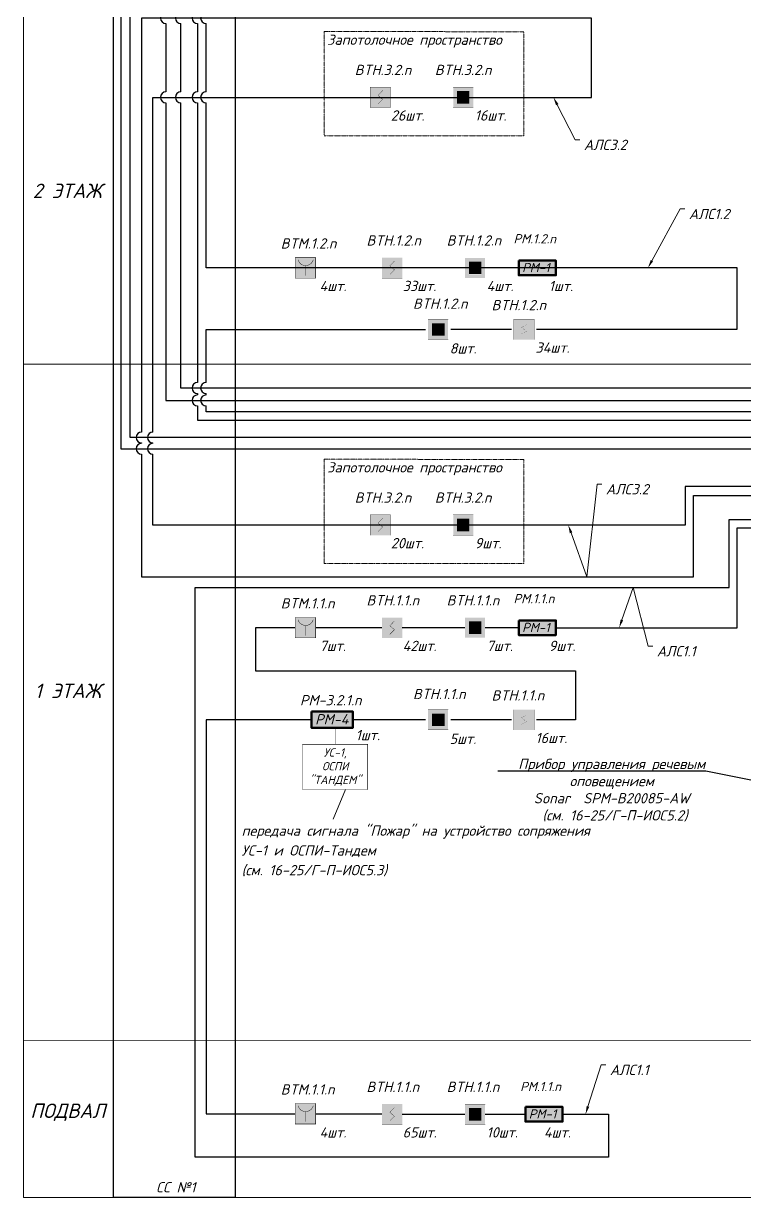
# Model space of a CAD drawing. Header units: millimetres. Extents: x -352922 to 429463, y -483593 to 355472.
# Drawn here: x -55006 to -37487, y -59382 to -30855 of the extents above; entities that cross this region are included whole.
import ezdxf
from ezdxf import colors
from ezdxf.entities.mleader import LeaderData, LeaderLine
from ezdxf.enums import TextEntityAlignment as Align
from ezdxf.math import Vec2, Vec3

# ---------------------------------------------------------------- set-up
doc = ezdxf.new("R2010")
doc.units = ezdxf.units.MM
doc.header["$LTSCALE"] = 0.5
for name, pattern in [('CONTI', [0]), ('DASHED2', [0.375, 0.25, -0.125]), ('GOST2.303 4', [7, 5, -2, 0]), ('GOST2.303 6', [12, 8, -1.5, 1, -1.5])]:
    doc.linetypes.add(name, pattern=pattern)
doc.layers.get('0').update_dxf_attribs({"lineweight": 18})
for name, color, linetype, lineweight in [('! 3 Связь оборудование', 1, 'Continuous', 40), ('! BSN__тонкая  текст - 015', 250, 'Continuous', 15), ('! BSN__тонкая  текст - 02', 250, 'Continuous', 20), ('! ЗКПС НОМЕР 1', 4, 'Continuous', 50), ('! тонкая  текст - 02', 5, 'Continuous', 20), ('13_text', 250, 'Continuous', 15), ('13_АПС_оборудование', 1, 'Continuous', 30), ('13_АПС_текст', 1, 'Continuous', 30), ('BSN__основная - 06', 1, 'Continuous', 60), ('cc_ПС', 6, 'пс  -V-V-V-V-V-V-V-', 30), ('АР_Штриховка_Стималит', 5, 'Continuous', 0), ('СС_Схема', 7, 'Continuous', 30), ('СС_Трасса_ПС', 1, 'Continuous', 25)]:
    doc.layers.add(name, color=color, linetype=linetype, lineweight=lineweight)
doc.layers.add('! ЗКПС НОМЕР 2', color=7, linetype='Continuous', lineweight=0, true_color=0xf3aae6, transparency=0.5)
doc.styles.add('ISOCPEUR', font='isocpeui.ttf', dxfattribs={"height": 250})
doc.styles.get("Standard").update_dxf_attribs({"font": 'txt.shx'})
doc.linetypes.add('Открыто в трубе', pattern='A,2,[1,BDG_GOST,S=1,R=0,X=0,Y=0],-4', length=6)
doc.linetypes.add('пс  -V-V-V-V-V-V-V-', pattern='A,20,-0.2,["V",Standard,S=3,R=0,X=1,Y=-1.5],-5', length=25.2)

# ---------------------------------------------------------------- blocks, each defined once
blk = doc.blocks.new('ИПР1')
at = {"layer": 'АР_Штриховка_Стималит', "ltscale": 0.01, "true_color": 0xffffff}
h = blk.add_hatch(color=7, dxfattribs=at)
h.dxf.hatch_style = 1
h.paths.add_polyline_path([(-11645.55, -30228.88), (-11645.55, -30233.84), (-11640.59, -30233.84), (-11640.59, -30228.88)])
at = {"layer": 'BSN__основная - 06', "ltscale": 100, "const_width": 0.1}
blk.add_lwpolyline([(-11645.55, -30228.88), (-11640.59, -30228.88), (-11640.59, -30233.84), (-11645.55, -30233.84)], close=True, dxfattribs=at)
for points in [[(-11644.86, -30229.41), (-11644.81, -30229.56), (-11644.79, -30229.62), (-11644.77, -30229.68), (-11644.75, -30229.72), (-11644.73, -30229.76), (-11644.69, -30229.83), (-11644.65, -30229.9), (-11644.6, -30229.98), (-11644.55, -30230.04), (-11644.51, -30230.1), (-11644.43, -30230.19), (-11644.38, -30230.24), (-11644.32, -30230.3), (-11644.21, -30230.4), (-11644.11, -30230.47), (-11644.01, -30230.53), (-11643.91, -30230.59), (-11643.81, -30230.64), (-11643.71, -30230.68), (-11643.59, -30230.72), (-11643.46, -30230.76), (-11643.35, -30230.78), (-11643.23, -30230.8), (-11642.98, -30230.81), (-11642.75, -30230.79), (-11642.55, -30230.75), (-11642.29, -30230.66), (-11642.04, -30230.54), (-11641.8, -30230.36), (-11641.6, -30230.17), (-11641.46, -30229.97), (-11641.33, -30229.77), (-11641.23, -30229.54), (-11641.19, -30229.41)], [(-11642.97, -30230.82), (-11642.97, -30233.29)]]:
    blk.add_lwpolyline(points, dxfattribs=at)
blk = doc.blocks.new('748')
at = {"layer": 'АР_Штриховка_Стималит', "true_color": 0xffffff}
h = blk.add_hatch(color=7, dxfattribs=at)
h.dxf.hatch_style = 1
h.paths.add_polyline_path([(1611.52, -5339.8), (1606.65, -5339.8), (1606.65, -5344.67), (1611.52, -5344.67)])
h.paths.add_polyline_path([(1610.64, -5340.73), (1610.64, -5343.79), (1607.58, -5343.79), (1607.58, -5340.73)], flags=16)
h = blk.add_hatch(color=7, dxfattribs=at)
h.dxf.hatch_style = 1
h.paths.add_polyline_path([(1607.58, -5340.72), (1607.58, -5343.75), (1610.59, -5343.75), (1610.59, -5340.72)])
at = {"color": 1, "lineweight": 5, "ltscale": 100, "elevation": 0}
for points, const_width in [([(1606.61, -5344.7), (1611.55, -5344.7), (1611.55, -5339.77), (1606.61, -5339.77)], 0.03), ([(1607.58, -5343.75), (1610.59, -5343.75), (1610.59, -5340.72), (1607.58, -5340.72)], 0.01)]:
    blk.add_lwpolyline(points, close=True, dxfattribs=dict(at, const_width=const_width))
at = {"color": 1, "lineweight": 5, "ltscale": 100, "const_width": 0.03, "elevation": 0}
blk.add_lwpolyline([(1609.64, -5341.14), (1608.51, -5341.74), (1609.66, -5342.73), (1608.55, -5343.32)], dxfattribs=at)
blk = doc.blocks.new('101')
at = {"layer": '! ЗКПС НОМЕР 2', "true_color": 0xffffff, "transparency": 33554687}
h = blk.add_hatch(color=7, dxfattribs=at)
h.dxf.hatch_style = 1
h.paths.add_polyline_path([(-12942.01, -22141.87), (-12946.97, -22141.87), (-12946.97, -22146.83), (-12942.01, -22146.83)])
at = {"layer": 'BSN__основная - 06', "color": 1, "lineweight": 30, "ltscale": 100, "const_width": 0.03, "elevation": 0}
blk.add_lwpolyline([(-12946.97, -22141.87), (-12942.01, -22141.87), (-12942.01, -22146.83), (-12946.97, -22146.83)], close=True, dxfattribs=at)
at = {"layer": 'BSN__основная - 06', "color": 1, "lineweight": 30, "ltscale": 100, "const_width": 0.07, "elevation": 0}
blk.add_lwpolyline([(-12943.94, -22142.7), (-12945.04, -22143.87), (-12943.94, -22144.83), (-12945.03, -22145.93)], dxfattribs=at)
blk = doc.blocks.new('746')
at = {"layer": '! ЗКПС НОМЕР 1', "true_color": 0x78b1e2}
h = blk.add_hatch(color=143, dxfattribs=at)
h.dxf.hatch_style = 1
h.paths.add_polyline_path([(846.51, -5270.35), (846.51, -5275.23), (851.38, -5275.23), (851.38, -5270.35)])
h.paths.add_polyline_path([(850.5, -5271.29), (850.5, -5274.35), (847.45, -5274.35), (847.45, -5271.29)], flags=16)
at = {"layer": 'АР_Штриховка_Стималит', "true_color": 0xffffff}
h = blk.add_hatch(color=7, dxfattribs=at)
h.dxf.hatch_style = 1
h.paths.add_polyline_path([(847.47, -5271.31), (847.47, -5274.33), (850.49, -5274.33), (850.49, -5271.31)])
at = {"layer": '! BSN__тонкая  текст - 015', "color": 1, "lineweight": 30, "ltscale": 100, "const_width": 0.05}
for points in [[(848.93, -5269.74), (848.93, -5270.31)], [(846.45, -5272.77), (845.87, -5272.77)], [(852.01, -5272.77), (851.43, -5272.77)], [(848.93, -5275.28), (848.93, -5275.85)]]:
    blk.add_lwpolyline(points, dxfattribs=at)
at = {"color": 1, "lineweight": 5, "ltscale": 100, "elevation": 0}
for points, const_width in [([(846.48, -5275.26), (851.41, -5275.26), (851.41, -5270.32), (846.48, -5270.32)], 0.03), ([(847.47, -5274.33), (850.49, -5274.33), (850.49, -5271.31), (847.47, -5271.31)], 0.01)]:
    blk.add_lwpolyline(points, close=True, dxfattribs=dict(at, const_width=const_width))
at = {"color": 1, "lineweight": 5, "ltscale": 100, "const_width": 0.03, "elevation": 0}
blk.add_lwpolyline([(849.48, -5271.68), (848.35, -5272.29), (849.5, -5273.27), (848.39, -5273.87)], dxfattribs=at)
blk = doc.blocks.new('102')
at = {"layer": '! ЗКПС НОМЕР 1', "true_color": 0x78b1e2}
h = blk.add_hatch(color=143, dxfattribs=at)
h.dxf.hatch_style = 1
h.paths.add_polyline_path([(1716.11, -5163.04), (1711.15, -5163.04), (1711.15, -5168), (1716.11, -5168)])
at = {"layer": '! BSN__тонкая  текст - 015', "color": 1, "lineweight": 30, "ltscale": 100, "const_width": 0.03, "elevation": 0}
blk.add_lwpolyline([(1711.15, -5163.04), (1716.11, -5163.04), (1716.11, -5168), (1711.15, -5168)], close=True, dxfattribs=at)
at = {"layer": '! BSN__тонкая  текст - 015', "color": 1, "lineweight": 30, "ltscale": 100, "const_width": 0.05}
for points in [[(1713.63, -5162.45), (1713.63, -5163.03)], [(1711.15, -5165.49), (1710.57, -5165.49)], [(1716.71, -5165.49), (1716.13, -5165.49)], [(1713.63, -5168.01), (1713.63, -5168.59)]]:
    blk.add_lwpolyline(points, dxfattribs=at)
at = {"color": 1, "lineweight": 5, "ltscale": 100, "const_width": 0.03, "elevation": 0}
blk.add_lwpolyline([(1714.18, -5164.4), (1713.05, -5165), (1714.2, -5165.99), (1713.09, -5166.59)], dxfattribs=at)
blk = doc.blocks.new('*U39')
at = {"linetype": 'Continuous', "lineweight": 20, "true_color": 0xffffff, "transparency": 33554559}
h = blk.add_hatch(color=7, dxfattribs=at)
h.dxf.hatch_style = 1
h.paths.add_polyline_path([(-218, 521), (-218, -276), (1786, -276), (1786, 521)])
h.paths.add_polyline_path([(-1570, -1070), (1673, -1070), (1673, -565), (-1570, -565)], flags=9)
at = {"color": 1, "lineweight": 50, "transparency": 33554559}
blk.add_lwpolyline([(-218, 521), (1786, 521), (1786, -276), (-218, -276)], close=True, dxfattribs=at)
at = {"color": 1, "transparency": 33554559, "insert": (-42, 390), "char_height": 500, "attachment_point": 1, "style": 'ISOCPEUR'}
blk.add_mtext_dynamic_manual_height_columns('РМ-1', width=896.24, gutter_width=1500, heights=[0], dxfattribs=at)
at = {"transparency": 33554559, "style": 'ISOCPEUR'}
blk.add_attdef('НУМЕРАЦИЯ', (-505, 1371), '', height=500, dxfattribs=at)
at = {"color": 5, "transparency": 33554559, "style": 'ISOCPEUR'}
blk.add_attdef('ПОМ.', text='', height=200, dxfattribs=at).set_placement((-37, 473), align=Align.RIGHT)
at = {"transparency": 33554559, "style": 'ISOCPEUR', "flags": 1}
blk.add_attdef('НОМ', (1222, 570), '', height=250, dxfattribs=at)
at = {"color": 6, "lineweight": 20, "transparency": 33554559, "style": 'ISOCPEUR', "flags": 1}
for tag, p in [('ПОМЕЩЕНИЕ', (1645, -43)), ('ИД', (2550, -400))]:
    blk.add_attdef(tag, p, '', height=250, dxfattribs=at)
at = {"color": 6, "lineweight": 40, "transparency": 33554559, "style": 'ISOCPEUR'}
blk.add_attdef('СЛУЖЕБНЫЙОТКР', (-997, -747), '', height=220, dxfattribs=at)
at = {"color": 2, "linetype": 'Continuous', "lineweight": 30, "transparency": 33554559, "style": 'ISOCPEUR', "flags": 1}
blk.add_attdef('ID', (2010, -411), '', height=250, dxfattribs=at)
blk = doc.blocks.new('*U38')
at = {"linetype": 'Continuous', "lineweight": 20, "true_color": 0xffffff, "transparency": 33554559}
h = blk.add_hatch(color=7, dxfattribs=at)
h.dxf.hatch_style = 1
h.paths.add_polyline_path([(-218, 521), (-218, -276), (1786, -276), (1786, 521)])
h.paths.add_polyline_path([(-1570, -1070), (1673, -1070), (1673, -565), (-1570, -565)], flags=9)
at = {"color": 1, "lineweight": 50, "transparency": 33554559}
blk.add_lwpolyline([(-218, 521), (1786, 521), (1786, -276), (-218, -276)], close=True, dxfattribs=at)
at = {"color": 1, "transparency": 33554559, "insert": (-42, 390), "char_height": 500, "attachment_point": 1, "style": 'ISOCPEUR'}
blk.add_mtext_dynamic_manual_height_columns('РМ-1', width=896.24, gutter_width=1500, heights=[0], dxfattribs=at)
at = {"transparency": 33554559, "style": 'ISOCPEUR'}
blk.add_attdef('НУМЕРАЦИЯ', (-505, 1445), '', height=500, dxfattribs=at)
at = {"color": 5, "transparency": 33554559, "style": 'ISOCPEUR'}
blk.add_attdef('ПОМ.', text='', height=200, dxfattribs=at).set_placement((-37, 473), align=Align.RIGHT)
at = {"transparency": 33554559, "style": 'ISOCPEUR', "flags": 1}
blk.add_attdef('НОМ', (1222, 570), '', height=250, dxfattribs=at)
at = {"color": 6, "lineweight": 20, "transparency": 33554559, "style": 'ISOCPEUR', "flags": 1}
for tag, p in [('ПОМЕЩЕНИЕ', (1645, -43)), ('ИД', (2550, -400))]:
    blk.add_attdef(tag, p, '', height=250, dxfattribs=at)
at = {"color": 6, "lineweight": 40, "transparency": 33554559, "style": 'ISOCPEUR'}
blk.add_attdef('СЛУЖЕБНЫЙОТКР', (-997, -747), '', height=220, dxfattribs=at)
at = {"color": 2, "linetype": 'Continuous', "lineweight": 30, "transparency": 33554559, "style": 'ISOCPEUR', "flags": 1}
blk.add_attdef('ID', (2010, -411), '', height=250, dxfattribs=at)
blk = doc.blocks.new('*U36')
at = {"linetype": 'Continuous', "lineweight": 20, "true_color": 0xffffff, "transparency": 33554559}
h = blk.add_hatch(color=7, dxfattribs=at)
h.dxf.hatch_style = 1
h.paths.add_polyline_path([(-218, 521), (-218, -276), (1786, -276), (1786, 521)])
h.paths.add_polyline_path([(-1570, -1070), (1673, -1070), (1673, -565), (-1570, -565)], flags=9)
at = {"color": 1, "lineweight": 50, "transparency": 33554559}
blk.add_lwpolyline([(-218, 521), (1786, 521), (1786, -276), (-218, -276)], close=True, dxfattribs=at)
at = {"color": 1, "transparency": 33554559, "insert": (-42, 390), "char_height": 500, "attachment_point": 1, "style": 'ISOCPEUR'}
blk.add_mtext_dynamic_manual_height_columns('РМ-1', width=896.24, gutter_width=1500, heights=[0], dxfattribs=at)
at = {"transparency": 33554559, "style": 'ISOCPEUR'}
blk.add_attdef('НУМЕРАЦИЯ', (-505, 1445), '', height=500, dxfattribs=at)
at = {"color": 5, "transparency": 33554559, "style": 'ISOCPEUR'}
blk.add_attdef('ПОМ.', text='', height=200, dxfattribs=at).set_placement((-37, 473), align=Align.RIGHT)
at = {"transparency": 33554559, "style": 'ISOCPEUR', "flags": 1}
blk.add_attdef('НОМ', (1222, 570), '', height=250, dxfattribs=at)
at = {"color": 6, "lineweight": 20, "transparency": 33554559, "style": 'ISOCPEUR', "flags": 1}
for tag, p in [('ПОМЕЩЕНИЕ', (1645, -43)), ('ИД', (2550, -400))]:
    blk.add_attdef(tag, p, '', height=250, dxfattribs=at)
at = {"color": 6, "lineweight": 40, "transparency": 33554559, "style": 'ISOCPEUR'}
blk.add_attdef('СЛУЖЕБНЫЙОТКР', (-997, -747), '', height=220, dxfattribs=at)
at = {"color": 2, "linetype": 'Continuous', "lineweight": 30, "transparency": 33554559, "style": 'ISOCPEUR', "flags": 1}
blk.add_attdef('ID', (2010, -411), '', height=250, dxfattribs=at)
blk = doc.blocks.new('*U33')
at = {"linetype": 'Continuous', "lineweight": 20, "true_color": 0xffffff, "transparency": 33554559}
h = blk.add_hatch(color=7, dxfattribs=at)
h.dxf.hatch_style = 1
h.paths.add_polyline_path([(-276, 640), (-276, -157), (1729, -157), (1729, 640)])
h.paths.add_polyline_path([(-1628, -951), (1615, -951), (1615, -446), (-1628, -446)], flags=9)
at = {"color": 1, "lineweight": 50, "transparency": 33554559}
blk.add_lwpolyline([(-276, 640), (1729, 640), (1729, -157), (-276, -157)], close=True, dxfattribs=at)
at = {"color": 1, "transparency": 33554559, "insert": (-100, 509), "char_height": 500, "attachment_point": 1, "style": 'ISOCPEUR'}
blk.add_mtext_dynamic_manual_height_columns('РМ-4', width=896.24, gutter_width=1500, heights=[0], dxfattribs=at)
at = {"transparency": 33554559, "style": 'ISOCPEUR'}
blk.add_attdef('НУМЕРАЦИЯ', (-837, 937), '', height=500, dxfattribs=at)
at = {"color": 5, "transparency": 33554559, "style": 'ISOCPEUR'}
blk.add_attdef('ПОМ.', text='', height=200, dxfattribs=at).set_placement((-37, 473), align=Align.RIGHT)
at = {"transparency": 33554559, "style": 'ISOCPEUR', "flags": 1}
blk.add_attdef('НОМ', (1222, 570), '', height=250, dxfattribs=at)
at = {"color": 6, "lineweight": 20, "transparency": 33554559, "style": 'ISOCPEUR', "flags": 1}
for tag, p in [('ПОМЕЩЕНИЕ', (1645, -43)), ('ИД', (2550, -400))]:
    blk.add_attdef(tag, p, '', height=250, dxfattribs=at)
at = {"color": 6, "lineweight": 40, "transparency": 33554559, "style": 'ISOCPEUR'}
blk.add_attdef('СЛУЖЕБНЫЙОТКР', (-997, -747), '', height=220, dxfattribs=at)
at = {"color": 2, "linetype": 'Continuous', "lineweight": 30, "transparency": 33554559, "style": 'ISOCPEUR', "flags": 1}
blk.add_attdef('ID', (2010, -411), '', height=250, dxfattribs=at)

msp = doc.modelspace()

# ---------------------------------------------------------------- linework, layer by layer
at = {"layer": '! BSN__тонкая  текст - 02', "color": 7, "linetype": 'GOST2.303 6', "lineweight": 9, "ltscale": 0.333333, "transparency": 33554559}
for points in [[(-42851, -31056), (-47699, -31051), (-47699, -33583), (-42851, -33588)], [(-42851, -41448), (-47699, -41443), (-47699, -43974), (-42851, -43980)]]:
    msp.add_lwpolyline(points, close=True, dxfattribs=at)
at = {"color": 1, "lineweight": 30, "transparency": 33554559}
for points in [[(-51859, -40782), (-51859, -32650), (-41206, -32650), (-41206, -30722), (-52137, -30722), (-52137, -40782)], [(-51546, -30855), (-51546, -32516)], [(-51183, -32516), (-51183, -30855)], [(-50778, -30855), (-50778, -32516)], [(-50568, -32516), (-50568, -30855)], [(-51546, -32783), (-51546, -40013), (-34138, -40013), (-34138, -40782)], [(-33925, -40782), (-33925, -39713), (-51183, -39713), (-51183, -32783)], [(-50778, -32783), (-50778, -39579)], [(-42538, -38286), (-37669, -38286), (-37669, -36794), (-50568, -36794), (-50568, -32783)], [(-50568, -39579), (-50568, -38291), (-45238, -38291)], [(-44625, -38286), (-43151, -38286)], [(-50778, -39846), (-50778, -39880)], [(-50568, -39880), (-50568, -39846)], [(-50778, -40147), (-50778, -40490), (-35289, -40490), (-35289, -40782)], [(-35102, -40782), (-35102, -40289), (-50568, -40289), (-50568, -40147)], [(-52137, -41048), (-52137, -41054)], [(-51859, -41054), (-51859, -41048)], [(-48403, -45537), (-49368, -45537), (-49368, -46586), (-41596, -46586), (-41596, -47771), (-42538, -47771)], [(-46298, -45537), (-47907, -45537)], [(-44281, -45537), (-45802, -45537)], [(-42971, -45537), (-43787, -45537)], [(-45238, -47771), (-47006, -47771)], [(-43151, -47771), (-44625, -47771)], [(-47907, -57348), (-46298, -57348)], [(-45802, -57359), (-44281, -57359)], [(-43787, -57359), (-42810, -57359)]]:
    msp.add_lwpolyline(points, dxfattribs=at)
for centre in [(-51546, -30722), (-51183, -30722), (-50778, -30722), (-50568, -30722), (-51546, -32650), (-51183, -32650), (-50778, -32650), (-50568, -32650), (-50778, -39713), (-50568, -39713), (-50778, -40013), (-50568, -40013), (-52137, -40915), (-51859, -40915), (-52137, -41188), (-51859, -41188)]:
    msp.add_arc(centre, 133, 90, 270, dxfattribs=at)
at = {"layer": '13_АПС_оборудование', "color": 18, "linetype": 'CONTI', "lineweight": 18, "ltscale": 100, "true_color": 0x000000, "transparency": 33554559}
for points in [[(-55006, -9434), (-55006, -59382)], [(-55006, -39135), (-11891, -39135)], [(-55006, -55571), (-11891, -55570)], [(-55006, -59382), (-11891, -59381)]]:
    msp.add_lwpolyline(points, dxfattribs=at)

# ---------------------------------------------------------------- block references
at = {"layer": '13_АПС_оборудование', "transparency": 33554559, "xscale": 100, "yscale": 100, "zscale": 100}
for name, p in [('101', (1248113, 2181785, 0)), ('748', (-205229, 501573, 0)), ('101', (1248400, 2177641, 0)), ('748', (-204942, 497430, 0)), ('746', (-129826, 488991)), ('102', (-214208, 478263)), ('101', (1248113, 2171393, 0)), ('748', (-205229, 491182, 0)), ('101', (1248400, 2168897, 0)), ('748', (-204942, 488686, 0)), ('746', (-129826, 479507)), ('102', (-214208, 468778)), ('101', (1248400, 2157076, 0)), ('748', (-204942, 476864, 0))]:
    msp.add_blockref(name, p, dxfattribs=at)
at = {"layer": '13_АПС_оборудование', "transparency": 33554559, "xscale": 0.45, "yscale": 0.45, "zscale": 0.45}
for name, p, values in [('*U38', (-42873, -36849), {'НУМЕРАЦИЯ': 'РМ.1.2.n'}), ('*U36', (-42873, -45593), {'НУМЕРАЦИЯ': 'РМ.1.1.n'}), ('*U39', (-42711, -57414), {'НУМЕРАЦИЯ': 'РМ.1.1.n'})]:
    msp.add_blockref(name, p, dxfattribs=at).add_auto_attribs(values)
at = {"layer": '13_АПС_оборудование', "color": 5, "transparency": 33554559, "xscale": 100, "yscale": 100, "zscale": 100}
for p in [(1116152, 2986343), (1116152, 2977599), (1116152, 2965788)]:
    msp.add_blockref('ИПР1', p, dxfattribs=at)

# ---------------------------------------------------------------- texts
at = {"layer": '! 3 Связь оборудование', "color": 252, "linetype": 'GOST2.303 4', "ltscale": 0.25, "transparency": 33554559, "insert": (-47430, -48922, 0), "char_height": 200, "width": 2066.32, "attachment_point": 5, "line_spacing_factor": 0.6, "style": 'ISOCPEUR', "bg_fill": 3, "box_fill_scale": 1, "bg_fill_color": 256, "bg_fill_transparency": 0}
msp.add_mtext('\\pxsm1;{\\C7;УС-1,\\PОСПИ \\P"ТАНДЕМ"}', dxfattribs=at)
at = {"layer": '! тонкая  текст - 02', "color": 7, "linetype": 'Открыто в трубе', "lineweight": 30, "ltscale": 150, "transparency": 33554559, "char_height": 350, "width": 3194.01, "attachment_point": 3, "rotation": 0.0012, "line_spacing_factor": 0.82807, "style": 'ISOCPEUR'}
for s, insert in [('\\pxql;2 ЭТАЖ', (-51587, -34746)), ('\\pxql;1 ЭТАЖ', (-51540, -46896)), ('ПОДВАЛ', (-53014, -57099))]:
    msp.add_mtext(s, dxfattribs=dict(at, insert=insert))
at = {"transparency": 33554559, "char_height": 250, "width": 18500, "attachment_point": 7, "style": 'ISOCPEUR'}
for s, insert in [('Запотолочное пространство', (-47627, -31442, 0)), ('26шт.', (-46081, -33215, 0)), ('16шт.', (-44042, -33215, 0)), ('4шт.', (-47813, -37359, 0)), ('33шт.', (-45794, -37359, 0)), ('4шт.', (-43755, -37359, 0)), ('1шт.', (-42244, -37359, 0)), ('8шт.', (-44652, -38875, 0)), ('34шт.', (-42566, -38855, 0)), ('Запотолочное пространство', (-47627, -41833, 0)), ('20шт.', (-46081, -43607, 0)), ('9шт.', (-44042, -43607, 0)), ('7шт.', (-47813, -46103, 0)), ('42шт.', (-45794, -46103, 0)), ('7шт.', (-43755, -46103, 0)), ('9шт.', (-42244, -46103, 0)), ('1шт.', (-46935, -48270, 0)), ('5шт.', (-44652, -48360, 0)), ('16шт.', (-42566, -48340, 0)), ('4шт.', (-47813, -57924, 0)), ('65шт.', (-45794, -57924, 0)), ('10шт.', (-43755, -57924, 0)), ('4шт.', (-42362, -57924, 0))]:
    msp.add_mtext(s, dxfattribs=dict(at, insert=insert))
at = {"layer": '13_АПС_текст', "transparency": 33554559, "style": 'ISOCPEUR'}
for s, p in [('BTH.3.2.n', (-46958, -32109, 0)), ('BTH.3.2.n', (-45011, -32109, 0)), ('BTM.1.2.n', (-48755, -36325)), ('BTH.1.2.n', (-46672, -36252, 0)), ('BTH.1.2.n', (-44724, -36252, 0)), ('BTH.1.2.n', (-45542, -37788, 0)), ('BTH.1.2.n', (-43633, -37822, 0)), ('BTH.3.2.n', (-46958, -42500, 0)), ('BTH.3.2.n', (-45011, -42500, 0)), ('BTH.1.1.n', (-46672, -44996, 0)), ('BTH.1.1.n', (-44724, -44996, 0)), ('BTM.1.1.n', (-48755, -45069)), ('BTH.1.1.n', (-45542, -47272, 0)), ('BTH.1.1.n', (-43633, -47306, 0)), ('BTM.1.1.n', (-48755, -56880)), ('BTH.1.1.n', (-46672, -56818, 0)), ('BTH.1.1.n', (-44724, -56818, 0))]:
    msp.add_text(s, height=250, dxfattribs=at).set_placement(p)
at = {"layer": 'СС_Схема', "ltscale": 100, "transparency": 33554687, "insert": (-51303, -59132), "char_height": 250, "attachment_point": 5, "style": 'ISOCPEUR'}
msp.add_mtext_dynamic_manual_height_columns('\\pxt34;СС №1', width=2550.22, gutter_width=6.25, heights=[0], dxfattribs=at)
at = {"layer": 'СС_Трасса_ПС', "lineweight": 5, "transparency": 33554559, "insert": (-45226, -50960, 0), "char_height": 250, "width": 8959.71, "attachment_point": 5, "line_spacing_factor": 0.6, "style": 'ISOCPEUR', "bg_fill": 2}
msp.add_mtext('\\pxsm1.15,ql;{\\C256;\\c0;передача сигнала "Пожар" на устройство сопряжения УС-1 и ОСПИ-Тандем \\P(см. 16-25/Г-П-ИОС5.3)}', dxfattribs=at)

# ---------------------------------------------------------------- leaders
at = {"layer": '13_text', "color": 0, "lineweight": 15, "transparency": 33554559}
ml = msp.add_multileader_mtext('Standard', dxfattribs=at)
ml.set_content('АЛС3.2', color=7, style='ISOCPEUR')
ml.set_leader_properties(color=7, linetype='Continuous', lineweight=15)
ml.build(insert=Vec2(0, 0))
ml.multileader.update_dxf_attribs({"has_text_frame": 1, "text_left_attachment_type": 0, "text_right_attachment_type": 0, "dogleg_length": 2, "arrow_head_size": 200})
ctx = ml.context
ctx.base_point, ctx.char_height, ctx.arrow_head_size, ctx.landing_gap_size, ctx.plane_origin = Vec3(-41489, -33679), 250, 200, 100, Vec3(-41028, -23620)
ctx.left_attachment, ctx.right_attachment = 0, 0
notes = []
notes.append((ctx, [(1, (1, 1, 0), (-41600, -33679), (1, 0), 111, [(1, [(-42130, -32650)], 0, [])])]))
ctx.mtext.insert, ctx.mtext.flow_direction = Vec3(-41389, -33679), 5
ml = msp.add_multileader_mtext('Standard', dxfattribs=at)
ml.set_content('АЛС1.2', color=7, style='ISOCPEUR')
ml.set_leader_properties(color=7, linetype='Continuous', lineweight=15)
ml.build(insert=Vec2(0, 0))
ml.multileader.update_dxf_attribs({"has_text_frame": 1, "text_left_attachment_type": 0, "text_right_attachment_type": 0, "dogleg_length": 2, "arrow_head_size": 200})
ctx = ml.context
ctx.base_point, ctx.char_height, ctx.arrow_head_size, ctx.landing_gap_size, ctx.plane_origin = Vec3(-38939, -35359), 250, 200, 100, Vec3(-38478, -25301)
ctx.left_attachment, ctx.right_attachment = 0, 0
notes.append((ctx, [(1, (1, 1, 0), (-39050, -35359), (1, 0), 111, [(1, [(-39833, -36794)], 0, [])])]))
ctx.mtext.insert, ctx.mtext.flow_direction = Vec3(-38839, -35359), 5
ml = msp.add_multileader_mtext('Standard', dxfattribs=at)
ml.set_content('АЛС3.2', color=7, style='ISOCPEUR')
ml.set_leader_properties(color=7, linetype='Continuous', lineweight=15)
ml.build(insert=Vec2(0, 0))
ml.multileader.update_dxf_attribs({"has_text_frame": 1, "text_left_attachment_type": 0, "text_right_attachment_type": 0, "dogleg_length": 2, "arrow_head_size": 200})
ctx = ml.context
ctx.base_point, ctx.char_height, ctx.arrow_head_size, ctx.landing_gap_size, ctx.plane_origin = Vec3(-40955, -42046), 250, 200, 100, Vec3(-40494, -31987)
ctx.left_attachment, ctx.right_attachment = 0, 0
notes.append((ctx, [(1, (1, 1, 0), (-41066, -42046), (1, 0), 111, [(0, [(-41769, -43041), (-41322, -44300)], 0, [])])]))
ctx.mtext.insert, ctx.mtext.flow_direction = Vec3(-40855, -42046), 5
ml = msp.add_multileader_mtext('Standard', dxfattribs=at)
ml.set_content('АЛС1.1', color=7, style='ISOCPEUR')
ml.set_leader_properties(color=7, linetype='Continuous', lineweight=15)
ml.build(insert=Vec2(0, 0))
ml.multileader.update_dxf_attribs({"has_text_frame": 1, "text_left_attachment_type": 0, "text_right_attachment_type": 0, "dogleg_length": 2, "arrow_head_size": 200})
ctx = ml.context
ctx.base_point, ctx.char_height, ctx.arrow_head_size, ctx.landing_gap_size, ctx.plane_origin = Vec3(-39718, -45982), 250, 200, 100, Vec3(-39257, -35924)
ctx.left_attachment, ctx.right_attachment = 0, 0
notes.append((ctx, [(1, (1, 1, 0), (-39829, -45982), (1, 0), 111, [(0, [(-40532, -45537), (-40192, -44556)], 0, [])])]))
ctx.mtext.insert, ctx.mtext.flow_direction = Vec3(-39618, -45982), 5
ml = msp.add_multileader_mtext('Standard', dxfattribs=at)
ml.set_content('АЛС1.1', color=7, style='ISOCPEUR')
ml.set_leader_properties(color=7, linetype='Continuous', lineweight=15)
ml.build(insert=Vec2(0, 0))
ml.multileader.update_dxf_attribs({"has_text_frame": 1, "text_left_attachment_type": 0, "text_right_attachment_type": 0, "dogleg_length": 2, "arrow_head_size": 200})
ctx = ml.context
ctx.base_point, ctx.char_height, ctx.arrow_head_size, ctx.landing_gap_size, ctx.plane_origin = Vec3(-40858, -56156), 250, 200, 100, Vec3(-40397, -46098)
ctx.left_attachment, ctx.right_attachment = 0, 0
notes.append((ctx, [(1, (1, 1, 0), (-40969, -56156), (1, 0), 111, [(1, [(-41351, -57359)], 0, [])])]))
ctx.mtext.insert, ctx.mtext.flow_direction = Vec3(-40758, -56156), 5
for ctx, leaders in notes:
    for number, flags, end, landing, length, lines in leaders:
        leader = LeaderData()
        leader.index, (leader.has_last_leader_line, leader.has_dogleg_vector, leader.attachment_direction) = number, flags
        leader.last_leader_point, leader.dogleg_vector, leader.dogleg_length = Vec3(end), Vec3(landing), length
        for number, points, colour, breaks in lines:
            line = LeaderLine()
            line.index, line.vertices, line.color, line.breaks = number, Vec3.list(points), colors.encode_raw_color(colour), breaks
            leader.lines.append(line)
        ctx.leaders.append(leader)

# ---------------------------------------------------------------- next in the draw order: linework, layer by layer
at = {"layer": '! 3 Связь оборудование', "color": 252, "linetype": 'GOST2.303 4', "ltscale": 0.25, "transparency": 33554559, "const_width": 10}
msp.add_lwpolyline([(-48224, -48371), (-46644, -48371), (-46644, -49466), (-48224, -49466)], close=True, dxfattribs=at)
at = {"layer": '! BSN__тонкая  текст - 015', "color": 7, "lineweight": 5, "ltscale": 0.01, "transparency": 33554559}
msp.add_line((-47183, -49466), (-47480, -50192, 0), dxfattribs=at)
at = {"layer": '! BSN__тонкая  текст - 02', "color": 5, "linetype": 'DASHED2', "lineweight": 40, "ltscale": 9, "transparency": 33554559, "const_width": 10}
msp.add_lwpolyline([(-47434, -47985), (-47434, -48371)], dxfattribs=at)
at = {"color": 1, "lineweight": 30, "transparency": 33554559}
for points in [[(-31591, -52216), (-31591, -40915), (-52412, -40915), (-52412, -24136), (-37669, -24136), (-37669, -21882), (-52412, -21882), (-52412, -15767), (-37669, -15767), (-37669, -13653), (-52640, -13653), (-52640, -41188), (-31784, -41188), (-31784, -52216)], [(-52137, -41321), (-52137, -44300), (-38725, -44300), (-38725, -42326), (-32986, -42326), (-32986, -52224)], [(-32794, -52224), (-32794, -42107), (-38929, -42107), (-38929, -43041), (-51859, -43041), (-51859, -41321)], [(-41907, -57359), (-40795, -57359), (-40795, -58400), (-50831, -58400), (-50831, -44556), (-37864, -44556), (-37864, -42911), (-35541, -42911), (-35541, -52224)], [(-48008, -47771), (-50568, -47771), (-50568, -57348), (-48403, -57348)]]:
    msp.add_lwpolyline(points, dxfattribs=at)
at = {"layer": 'cc_ПС', "color": 1, "linetype": 'ByBlock', "lineweight": 30, "ltscale": 30, "transparency": 33554559}
msp.add_lwpolyline([(-42069, -45537), (-37669, -45537), (-37669, -43111), (-35741, -43111), (-35741, -51395), (-36026, -51395)], dxfattribs=at)
at = {"layer": 'СС_Схема', "lineweight": 25, "transparency": 33554687}
msp.add_lwpolyline([(-49861, -9434), (-49861, -59381), (-52819, -59381), (-52819, -9434)], close=True, dxfattribs=at)

# ---------------------------------------------------------------- next in the draw order: block references
at = {"layer": '13_АПС_оборудование', "color": 4, "transparency": 33554559, "xscale": 0.5, "yscale": 0.5, "zscale": 0.5}
msp.add_blockref('*U33', (-47870, -47891), dxfattribs=at).add_auto_attribs({'НУМЕРАЦИЯ': 'РМ-3.2.1.n'})

# ---------------------------------------------------------------- next in the draw order: leaders
at = {"layer": '13_АПС_оборудование', "color": 18, "linetype": 'CONTI', "lineweight": 18, "ltscale": 100, "true_color": 0x000000, "transparency": 33554559}
ml = msp.add_multileader_mtext('Standard', dxfattribs=at)
ml.set_content('Прибор управления речевым \\Pоповещением\\PSonar  SPM-B20085-AW\\P (см. 16-25/Г-П-ИОС5.2{\\C0;)}', color=(0, 0, 0), style='ISOCPEUR')
ml.set_leader_properties(color=256, linetype='ByLayer', lineweight=-1)
ml.build(insert=Vec2(0, 0))
ml.multileader.update_dxf_attribs({"text_left_attachment_type": 6, "text_right_attachment_type": 6, "dogleg_length": 2, "arrow_head_size": 2})
ctx = ml.context
ctx.base_point, ctx.char_height, ctx.arrow_head_size, ctx.landing_gap_size, ctx.plane_origin = Vec3(-42998, -49021), 250, 2, 0, Vec3(-32613, -43097)
ctx.left_attachment, ctx.right_attachment, ctx.text_align_type = 6, 6, 1
notes = []
notes.append((ctx, [(1, (1, 1, 0), (-38426, -49021), (-1, 0), 2, [(0, [(-36422, -49424)], 0, [])])]))
ctx.mtext.insert, ctx.mtext.alignment, ctx.mtext.flow_direction = Vec3(-40713, -48721), 2, 5
for ctx, leaders in notes:
    for number, flags, end, landing, length, lines in leaders:
        leader = LeaderData()
        leader.index, (leader.has_last_leader_line, leader.has_dogleg_vector, leader.attachment_direction) = number, flags
        leader.last_leader_point, leader.dogleg_vector, leader.dogleg_length = Vec3(end), Vec3(landing), length
        for number, points, colour, breaks in lines:
            line = LeaderLine()
            line.index, line.vertices, line.color, line.breaks = number, Vec3.list(points), colors.encode_raw_color(colour), breaks
            leader.lines.append(line)
        ctx.leaders.append(leader)

doc.saveas('drawing.dxf')
